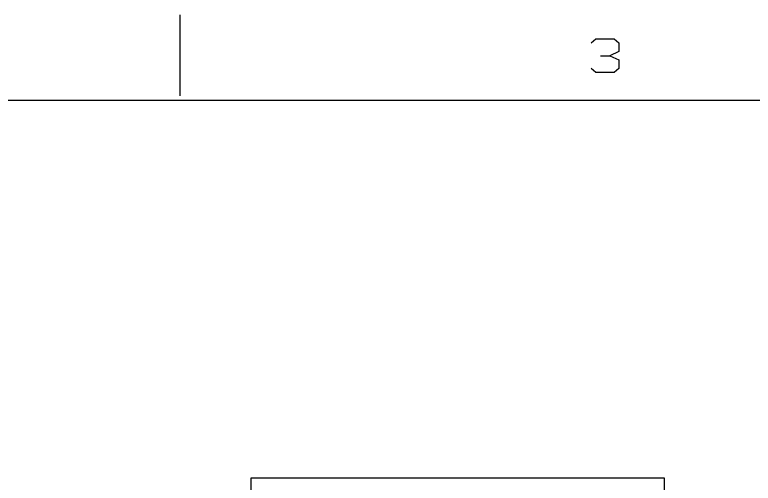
# Model space of a CAD drawing. Header units: millimetres. Extents: x 0 to 1189, y 35 to 806.
# Drawn here: x 249.9 to 499.4, y 647.1 to 805.6 of the extents above; entities that cross this region are included whole.
import ezdxf

# ---------------------------------------------------------------- set-up
doc = ezdxf.new("R2010")
doc.units = ezdxf.units.MM
doc.layers.add('Pen 1', color=7, linetype='Continuous')

msp = doc.modelspace()

# ---------------------------------------------------------------- linework, layer by layer
at = {"layer": 'Pen 1', "color": 7, "lineweight": 30}
for p, q in [((305.7, 805.58), (305.7, 778.1)), ((447.75, 791.72), (450.9, 791.72))]:
    msp.add_line(p, q, dxfattribs=at)
for points in [[(444.6, 796.03), (446.17, 797.47), (452.45, 797.47), (454.02, 796.03), (454.02, 793.17), (450.9, 791.72), (454.02, 790.3), (454.02, 787.42), (452.45, 786), (446.17, 786), (444.6, 787.42)], [(26.55, 776.72), (1162.45, 776.72), (1162.45, 61.62), (26.55, 61.62), (26.55, 776.72)], [(469.38, 648.85), (329.65, 648.85), (329.65, 337.98), (469.38, 337.98), (469.38, 648.85)]]:
    msp.add_lwpolyline(points, dxfattribs=at)

doc.saveas('drawing.dxf')
